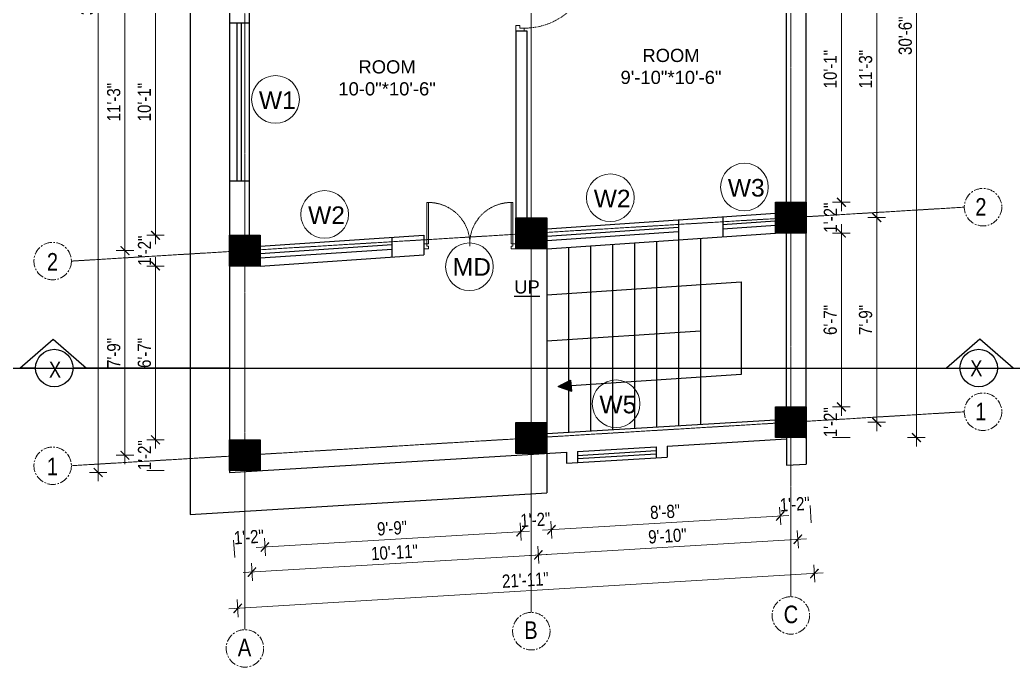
# Model space of a CAD drawing. Header units: inches. Extents: x -10117506 to -5032697, y -6529230 to -3253155.
# Drawn here: x -5058079.7 to -5057627.4, y -3256134.7 to -3255839.9 of the extents above; entities that cross this region are included whole.
import ezdxf

# ---------------------------------------------------------------- set-up
doc = ezdxf.new("R2010")
doc.units = ezdxf.units.IN
doc.header["$LTSCALE"] = 2
doc.header["$MEASUREMENT"] = 0
doc.header["$PDMODE"] = 34
doc.linetypes.add('CENTER', pattern=[2, 1.25, -0.25, 0.25, -0.25])
doc.linetypes.add('HIDDEN', pattern=[0.375, 0.25, -0.125])
doc.layers.get('0').update_dxf_attribs({"linetype": 'CONTINUOUS'})
doc.layers.get('DEFPOINTS').update_dxf_attribs({"color": 141, "linetype": 'CONTINUOUS'})
doc.layers.add('A-Hatch', color=7, linetype='CONTINUOUS')
for name, color, linetype, lineweight in [('Annotate-Lite.w', 177, 'CONTINUOUS', 9), ('Annotations-Bold.w', 177, 'CONTINUOUS', 13), ('DIM 1-100', 4, 'CONTINUOUS', 13), ('Door-Window.w', 4, 'CONTINUOUS', 15), ('TEXT', 181, 'CONTINUOUS', 25)]:
    doc.layers.add(name, color=color, linetype=linetype, lineweight=lineweight)
doc.styles.add('ARAIL', font='ARIALN.TTF')
doc.styles.add('arial.', font='arial.ttf')
doc.styles.add('gaurav', font='arial.ttf')
doc.styles.get("Standard").update_dxf_attribs({"font": 'ARIALN.TTF'})
doc.dimstyles.new('1 by 96', dxfattribs={"dimtxt": 6, "dimasz": 4, "dimexe": 4, "dimexo": 4, "dimgap": 2, "dimtad": 1, "dimdec": 0, "dimzin": 0, "dimdsep": 46, "dimlunit": 4, "dimtxsty": 'Standard', "dimblk": 'ARCHTICK', "dimcen": 0, "dimdle": 4, "dimadec": 0, "dimazin": 0, "dimtfac": 1, "dimtdec": 0, "dimtix": 1, "dimtofl": 0, "dimtmove": 1, "dimatfit": 3, "dimldrblk": 'ARCHTICK', "dimfxl": 4, "dimfxlon": 1, "dimtolj": 1, "dimtzin": 0, "dimlwd": -1, "dimlwe": -1, "dimarcsym": 0})

# ---------------------------------------------------------------- blocks, each defined once
blk = doc.blocks.new('FDFDRE')
at = {"ltscale": 3}
for p, q in [((165701.11, -58637.82), (165701.1, -58641.5)), ((165704.78, -58637.83), (165701.11, -58637.82)), ((165704.78, -58639.66), (165703.55, -58639.66)), ((165703.55, -58639.66), (165703.55, -58641.5)), ((165704.78, -58639.66), (165704.78, -58637.83)), ((165766.98, -58637.83), (165770.65, -58637.82)), ((165766.98, -58639.66), (165766.98, -58637.83)), ((165766.98, -58639.66), (165768.2, -58639.66)), ((165768.2, -58639.66), (165768.2, -58641.5)), ((165770.65, -58637.82), (165770.65, -58641.5)), ((165701.1, -58641.5), (165703.55, -58641.5)), ((165703.55, -58641.5), (165703.53, -58672.63)), ((165703.55, -58641.5), (165704.78, -58641.5)), ((165704.78, -58641.5), (165704.76, -58672.65)), ((165766.98, -58641.5), (165767, -58672.65)), ((165768.2, -58641.5), (165766.98, -58641.5)), ((165770.65, -58641.5), (165768.2, -58641.5)), ((165768.2, -58641.5), (165768.22, -58672.63)), ((165703.53, -58672.63), (165704.76, -58672.65)), ((165768.22, -58672.63), (165767, -58672.65))]:
    blk.add_line(p, q, dxfattribs=at)
at = {"layer": 'Door-Window.w', "color": 9, "linetype": 'HIDDEN', "lineweight": 18}
for centre, start, end in [((165704.78, -58641.5), 269.96183, 3.38353), ((165766.98, -58641.5), 176.61647, 270.03817)]:
    blk.add_arc(centre, 31.16, start, end, dxfattribs=at)
blk = doc.blocks.new('3-0')
at = {"ltscale": 3}
for p, q in [((11063.05, 10097.68), (11065.97, 10099.9)), ((11063.05, 10097.68), (11064.53, 10095.73)), ((11065.25, 10097.81), (11066.71, 10098.92)), ((11065.99, 10096.84), (11065.25, 10097.81)), ((11065.97, 10099.9), (11066.71, 10098.92)), ((11065.99, 10096.84), (11064.53, 10095.73)), ((11085.5, 10074.13), (11110.32, 10092.96)), ((11111.05, 10091.97), (11110.32, 10092.96)), ((11086.24, 10073.15), (11111.05, 10091.97)), ((11084.04, 10073.02), (11082.57, 10071.91)), ((11082.57, 10071.91), (11084.79, 10068.98)), ((11084.04, 10073.02), (11084.78, 10072.04)), ((11084.78, 10072.04), (11086.24, 10073.15)), ((11084.79, 10068.98), (11087.72, 10071.2)), ((11086.24, 10073.15), (11085.5, 10074.13)), ((11087.72, 10071.2), (11086.24, 10073.15))]:
    blk.add_line(p, q, dxfattribs=at)
at = {"layer": 'Door-Window.w', "color": 9, "linetype": 'HIDDEN', "lineweight": 18}
blk.add_arc((11085.5, 10074.13), 31.16, 37.1906, 127.1465, dxfattribs=at)
blk = doc.blocks.new('_ArchTick')
at = {"color": 0, "linetype": 'ByBlock', "const_width": 0.15}
blk.add_lwpolyline([(-0.5, -0.5), (0.5, 0.5)], dxfattribs=at)
blk = doc.blocks.new('*D2079')
at = {"layer": 'DEFPOINTS', "color": 0, "ltscale": 0.5, "transparency": 16777216}
for p in [(-5057984.18, -3255816.74), (-5058017.88, -3255937.99), (-5057984.18, -3255937.99)]:
    blk.add_point(p, dxfattribs=at)
at = {"layer": 'DIM 1-100', "color": 0, "ltscale": 0.5, "transparency": 16777216}
for p, q in [((-5058017.88, -3255812.74), (-5058017.88, -3255941.99)), ((-5058013.88, -3255816.74), (-5058021.88, -3255816.74)), ((-5058013.88, -3255937.99), (-5058021.88, -3255937.99))]:
    blk.add_line(p, q, dxfattribs=at)
at = {"layer": 'DIM 1-100', "color": 0, "ltscale": 0.5, "transparency": 16777216, "xscale": 4, "yscale": 4, "zscale": 4}
for p, rotation in [((-5058017.88, -3255816.74), 90), ((-5058017.88, -3255937.99), 270)]:
    blk.add_blockref('_ArchTick', p, dxfattribs=dict(at, rotation=rotation))
at = {"layer": 'DIM 1-100', "color": 0, "ltscale": 0.5, "transparency": 16777216, "insert": (-5058022.95, -3255877.37), "char_height": 6, "attachment_point": 5, "rotation": 90}
blk.add_mtext('\\A1;10\'-1"', dxfattribs=at)
blk = doc.blocks.new('*D2080')
at = {"layer": 'DEFPOINTS', "color": 0, "ltscale": 0.5, "transparency": 16777216}
for p in [(-5057984.18, -3255937.99), (-5058017.88, -3255951.99), (-5057984.18, -3255951.99)]:
    blk.add_point(p, dxfattribs=at)
at = {"layer": 'DIM 1-100', "color": 0, "ltscale": 0.5, "transparency": 16777216}
for p, q in [((-5058013.88, -3255937.99), (-5058021.88, -3255937.99)), ((-5058013.88, -3255951.99), (-5058021.88, -3255951.99))]:
    blk.add_line(p, q, dxfattribs=at)
at = {"layer": 'DIM 1-100', "color": 0, "ltscale": 0.5, "transparency": 16777216, "insert": (-5058022.89, -3255944.99), "char_height": 6, "attachment_point": 5, "rotation": 90}
blk.add_mtext('\\A1;1\'-2"', dxfattribs=at)
blk = doc.blocks.new('*D2081')
at = {"layer": 'DEFPOINTS', "color": 0, "ltscale": 0.5, "transparency": 16777216}
for p in [(-5057984.18, -3255951.99), (-5058017.88, -3256031.16), (-5057984.18, -3256031.16)]:
    blk.add_point(p, dxfattribs=at)
at = {"layer": 'DIM 1-100', "color": 0, "ltscale": 0.5, "transparency": 16777216}
for p, q in [((-5058013.88, -3255951.99), (-5058021.88, -3255951.99)), ((-5058017.88, -3255947.99), (-5058017.88, -3256035.16)), ((-5058013.88, -3256031.16), (-5058021.88, -3256031.16))]:
    blk.add_line(p, q, dxfattribs=at)
at = {"layer": 'DIM 1-100', "color": 0, "ltscale": 0.5, "transparency": 16777216, "xscale": 4, "yscale": 4, "zscale": 4}
for p, rotation in [((-5058017.88, -3255951.99), 90), ((-5058017.88, -3256031.16), 270)]:
    blk.add_blockref('_ArchTick', p, dxfattribs=dict(at, rotation=rotation))
at = {"layer": 'DIM 1-100', "color": 0, "ltscale": 0.5, "transparency": 16777216, "insert": (-5058022.95, -3255991.57), "char_height": 6, "attachment_point": 5, "rotation": 90}
blk.add_mtext('\\A1;6\'-7"', dxfattribs=at)
blk = doc.blocks.new('*D2082')
at = {"layer": 'DEFPOINTS', "color": 0, "ltscale": 0.5, "transparency": 16777216}
for p in [(-5057984.18, -3256031.16), (-5058017.88, -3256045.16), (-5057984.18, -3256045.16)]:
    blk.add_point(p, dxfattribs=at)
at = {"layer": 'DIM 1-100', "color": 0, "ltscale": 0.5, "transparency": 16777216}
for p, q in [((-5058013.88, -3256031.16), (-5058021.88, -3256031.16)), ((-5058013.88, -3256045.16), (-5058021.88, -3256045.16))]:
    blk.add_line(p, q, dxfattribs=at)
at = {"layer": 'DIM 1-100', "color": 0, "ltscale": 0.5, "transparency": 16777216, "insert": (-5058022.89, -3256038.16), "char_height": 6, "attachment_point": 5, "rotation": 90}
blk.add_mtext('\\A1;1\'-2"', dxfattribs=at)
blk = doc.blocks.new('*D2083')
at = {"layer": 'DEFPOINTS', "color": 0, "ltscale": 0.5, "transparency": 16777216}
for p in [(-5058031.81, -3255944.99), (-5057977.18, -3255944.99), (-5057977.18, -3256038.16)]:
    blk.add_point(p, dxfattribs=at)
at = {"layer": 'DIM 1-100', "color": 0, "ltscale": 0.5, "transparency": 16777216}
for p, q in [((-5058031.81, -3256042.16), (-5058031.81, -3255940.99)), ((-5058027.81, -3255944.99), (-5058035.81, -3255944.99)), ((-5058027.81, -3256038.16), (-5058035.81, -3256038.16))]:
    blk.add_line(p, q, dxfattribs=at)
at = {"layer": 'DIM 1-100', "color": 0, "ltscale": 0.5, "transparency": 16777216, "xscale": 4, "yscale": 4, "zscale": 4}
for p, rotation in [((-5058031.81, -3255944.99), 90), ((-5058031.81, -3256038.16), 270)]:
    blk.add_blockref('_ArchTick', p, dxfattribs=dict(at, rotation=rotation))
at = {"layer": 'DIM 1-100', "color": 0, "ltscale": 0.5, "transparency": 16777216, "insert": (-5058036.88, -3255991.57), "char_height": 6, "attachment_point": 5, "rotation": 90}
blk.add_mtext('\\A1;7\'-9"', dxfattribs=at)
blk = doc.blocks.new('*D2084')
at = {"layer": 'DEFPOINTS', "color": 0, "ltscale": 0.5, "transparency": 16777216}
for p in [(-5058031.81, -3255809.74), (-5057977.18, -3255809.74), (-5057977.18, -3255944.99)]:
    blk.add_point(p, dxfattribs=at)
at = {"layer": 'DIM 1-100', "color": 0, "ltscale": 0.5, "transparency": 16777216}
for p, q in [((-5058031.81, -3255948.99), (-5058031.81, -3255805.74)), ((-5058027.81, -3255809.74), (-5058035.81, -3255809.74)), ((-5058027.81, -3255944.99), (-5058035.81, -3255944.99))]:
    blk.add_line(p, q, dxfattribs=at)
at = {"layer": 'DIM 1-100', "color": 0, "ltscale": 0.5, "transparency": 16777216, "xscale": 4, "yscale": 4, "zscale": 4}
for p, rotation in [((-5058031.81, -3255809.74), 90), ((-5058031.81, -3255944.99), 270)]:
    blk.add_blockref('_ArchTick', p, dxfattribs=dict(at, rotation=rotation))
at = {"layer": 'DIM 1-100', "color": 0, "ltscale": 0.5, "transparency": 16777216, "insert": (-5058036.88, -3255877.37), "char_height": 6, "attachment_point": 5, "rotation": 90}
blk.add_mtext('\\A1;11\'-3"', dxfattribs=at)
blk = doc.blocks.new('*D2086')
at = {"layer": 'DEFPOINTS', "color": 0, "ltscale": 0.5, "transparency": 16777216}
for p in [(-5057984.18, -3255611.95), (-5058044.02, -3256046), (-5057984.18, -3256046)]:
    blk.add_point(p, dxfattribs=at)
at = {"layer": 'DIM 1-100', "color": 0, "ltscale": 0.5, "transparency": 16777216}
for p, q in [((-5058044.02, -3255607.95), (-5058044.02, -3256050)), ((-5058040.02, -3255611.95), (-5058048.02, -3255611.95)), ((-5058040.02, -3256046), (-5058048.02, -3256046))]:
    blk.add_line(p, q, dxfattribs=at)
at = {"layer": 'DIM 1-100', "color": 0, "ltscale": 0.5, "transparency": 16777216, "xscale": 4, "yscale": 4, "zscale": 4}
for p, rotation in [((-5058044.02, -3255611.95), 90), ((-5058044.02, -3256046), 270)]:
    blk.add_blockref('_ArchTick', p, dxfattribs=dict(at, rotation=rotation))
at = {"layer": 'DIM 1-100', "color": 0, "ltscale": 0.5, "transparency": 16777216, "insert": (-5058049.09, -3255828.98), "char_height": 6, "attachment_point": 5, "rotation": 90}
blk.add_mtext('\\A1;36\'-2"', dxfattribs=at)
blk = doc.blocks.new('*D2087')
at = {"layer": 'DEFPOINTS', "color": 0, "ltscale": 0.5, "transparency": 16777216}
for p in [(-5057984.18, -3256046), (-5057970.18, -3256045.16), (-5057968.08, -3256079.96)]:
    blk.add_point(p, dxfattribs=at)
at = {"layer": 'DIM 1-100', "color": 0, "ltscale": 0.5, "transparency": 16777216}
for p, q in [((-5057982.32, -3256076.81), (-5057981.84, -3256084.79)), ((-5057968.32, -3256075.96), (-5057967.84, -3256083.95))]:
    blk.add_line(p, q, dxfattribs=at)
at = {"layer": 'DIM 1-100', "color": 0, "ltscale": 0.5, "transparency": 16777216, "insert": (-5057975.38, -3256075.37), "char_height": 6, "attachment_point": 5, "rotation": 3.4431}
blk.add_mtext('\\A1;1\'-2"', dxfattribs=at)
blk = doc.blocks.new('*D2088')
at = {"layer": 'DEFPOINTS', "color": 0, "ltscale": 0.5, "transparency": 16777216}
for p in [(-5057853.75, -3256037.31), (-5057970.18, -3256045.16), (-5057851.61, -3256072.95)]:
    blk.add_point(p, dxfattribs=at)
at = {"layer": 'DIM 1-100', "color": 0, "ltscale": 0.5, "transparency": 16777216}
for p, q in [((-5057851.85, -3256068.95), (-5057851.37, -3256076.94)), ((-5057972.08, -3256080.2), (-5057847.62, -3256072.71)), ((-5057968.32, -3256075.96), (-5057967.84, -3256083.95))]:
    blk.add_line(p, q, dxfattribs=at)
at = {"layer": 'DIM 1-100', "color": 0, "ltscale": 0.5, "transparency": 16777216, "xscale": 4, "yscale": 4, "zscale": 4}
for p, rotation in [((-5057851.61, -3256072.95), 3.443148901699536), ((-5057968.08, -3256079.96), 183.4431489016995)]:
    blk.add_blockref('_ArchTick', p, dxfattribs=dict(at, rotation=rotation))
at = {"layer": 'DIM 1-100', "color": 0, "ltscale": 0.5, "transparency": 16777216, "insert": (-5057910.15, -3256071.4), "char_height": 6, "attachment_point": 5, "rotation": 3.4431}
blk.add_mtext('\\A1;9\'-9"', dxfattribs=at)
blk = doc.blocks.new('*D2089')
at = {"layer": 'DEFPOINTS', "color": 0, "ltscale": 0.5, "transparency": 16777216}
for p in [(-5057853.75, -3256037.31), (-5057839.7, -3256037.31), (-5057837.6, -3256072.1)]:
    blk.add_point(p, dxfattribs=at)
at = {"layer": 'DIM 1-100', "color": 0, "ltscale": 0.5, "transparency": 16777216}
for p, q in [((-5057851.85, -3256068.95), (-5057851.37, -3256076.94)), ((-5057837.84, -3256068.11), (-5057837.36, -3256076.1))]:
    blk.add_line(p, q, dxfattribs=at)
at = {"layer": 'DIM 1-100', "color": 0, "ltscale": 0.5, "transparency": 16777216, "insert": (-5057844.91, -3256067.52), "char_height": 6, "attachment_point": 5, "rotation": 3.4431}
blk.add_mtext('\\A1;1\'-2"', dxfattribs=at)
blk = doc.blocks.new('*D2090')
at = {"layer": 'DEFPOINTS', "color": 0, "ltscale": 0.5, "transparency": 16777216}
for p in [(-5057735.59, -3256030.14), (-5057839.7, -3256037.31), (-5057733.44, -3256065.84)]:
    blk.add_point(p, dxfattribs=at)
at = {"layer": 'DIM 1-100', "color": 0, "ltscale": 0.5, "transparency": 16777216}
for p, q in [((-5057733.68, -3256061.85), (-5057733.2, -3256069.83)), ((-5057841.6, -3256072.35), (-5057729.45, -3256065.6)), ((-5057837.84, -3256068.11), (-5057837.36, -3256076.1))]:
    blk.add_line(p, q, dxfattribs=at)
at = {"layer": 'DIM 1-100', "color": 0, "ltscale": 0.5, "transparency": 16777216, "xscale": 4, "yscale": 4, "zscale": 4}
for p, rotation in [((-5057733.44, -3256065.84), 3.443148901699536), ((-5057837.6, -3256072.1), 183.4431489016995)]:
    blk.add_blockref('_ArchTick', p, dxfattribs=dict(at, rotation=rotation))
at = {"layer": 'DIM 1-100', "color": 0, "ltscale": 0.5, "transparency": 16777216, "insert": (-5057785.83, -3256063.92), "char_height": 6, "attachment_point": 5, "rotation": 3.4431}
blk.add_mtext('\\A1;8\'-8"', dxfattribs=at)
blk = doc.blocks.new('*D2091')
at = {"layer": 'DEFPOINTS', "color": 0, "ltscale": 0.5, "transparency": 16777216}
for p in [(-5057735.59, -3256030.14), (-5057721.59, -3256030.14), (-5057719.49, -3256065)]:
    blk.add_point(p, dxfattribs=at)
at = {"layer": 'DIM 1-100', "color": 0, "ltscale": 0.5, "transparency": 16777216}
for p, q in [((-5057733.68, -3256061.85), (-5057733.2, -3256069.83)), ((-5057719.73, -3256061.01), (-5057719.25, -3256068.99))]:
    blk.add_line(p, q, dxfattribs=at)
at = {"layer": 'DIM 1-100', "color": 0, "ltscale": 0.5, "transparency": 16777216, "insert": (-5057726.77, -3256060.42), "char_height": 6, "attachment_point": 5, "rotation": 3.4431}
blk.add_mtext('\\A1;1\'-2"', dxfattribs=at)
blk = doc.blocks.new('*D2092')
at = {"layer": 'DEFPOINTS', "color": 0, "ltscale": 0.5, "transparency": 16777216}
for p in [(-5057846.75, -3256030.31), (-5057977.18, -3256038.16), (-5057843.55, -3256083.53)]:
    blk.add_point(p, dxfattribs=at)
at = {"layer": 'DIM 1-100', "color": 0, "ltscale": 0.5, "transparency": 16777216}
for p, q in [((-5057843.79, -3256079.54), (-5057843.31, -3256087.52)), ((-5057977.97, -3256091.62), (-5057839.56, -3256083.29)), ((-5057974.22, -3256087.38), (-5057973.74, -3256095.37))]:
    blk.add_line(p, q, dxfattribs=at)
at = {"layer": 'DIM 1-100', "color": 0, "ltscale": 0.5, "transparency": 16777216, "xscale": 4, "yscale": 4, "zscale": 4}
for p, rotation in [((-5057843.55, -3256083.53), 3.443148900418714), ((-5057973.98, -3256091.38), 183.4431489004187)]:
    blk.add_blockref('_ArchTick', p, dxfattribs=dict(at, rotation=rotation))
at = {"layer": 'DIM 1-100', "color": 0, "ltscale": 0.5, "transparency": 16777216, "insert": (-5057909.07, -3256082.4), "char_height": 6, "attachment_point": 5, "rotation": 3.4431}
blk.add_mtext('\\A1;10\'-11"', dxfattribs=at)
blk = doc.blocks.new('*D2093')
at = {"layer": 'DEFPOINTS', "color": 0, "ltscale": 0.5, "transparency": 16777216}
for p in [(-5057728.59, -3256023.14), (-5057846.75, -3256030.31), (-5057725.39, -3256076.42)]:
    blk.add_point(p, dxfattribs=at)
at = {"layer": 'DIM 1-100', "color": 0, "ltscale": 0.5, "transparency": 16777216}
for p, q in [((-5057725.63, -3256072.43), (-5057725.15, -3256080.41)), ((-5057847.54, -3256083.77), (-5057721.39, -3256076.18)), ((-5057843.79, -3256079.54), (-5057843.31, -3256087.52))]:
    blk.add_line(p, q, dxfattribs=at)
at = {"layer": 'DIM 1-100', "color": 0, "ltscale": 0.5, "transparency": 16777216, "xscale": 4, "yscale": 4, "zscale": 4}
for p, rotation in [((-5057725.39, -3256076.42), 3.443148900420444), ((-5057843.55, -3256083.53), 183.4431489004205)]:
    blk.add_blockref('_ArchTick', p, dxfattribs=dict(at, rotation=rotation))
at = {"layer": 'DIM 1-100', "color": 0, "ltscale": 0.5, "transparency": 16777216, "insert": (-5057784.77, -3256074.92), "char_height": 6, "attachment_point": 5, "rotation": 3.4431}
blk.add_mtext('\\A1;9\'-10"', dxfattribs=at)
blk = doc.blocks.new('*D2094')
at = {"layer": 'DEFPOINTS', "color": 0, "ltscale": 0.5, "transparency": 16777216}
for p in [(-5057721.59, -3256030.14), (-5057984.18, -3256046), (-5057717.85, -3256092.02)]:
    blk.add_point(p, dxfattribs=at)
at = {"layer": 'DIM 1-100', "color": 0, "ltscale": 0.5, "transparency": 16777216}
for p, q in [((-5057984.43, -3256108.13), (-5057713.86, -3256091.78)), ((-5057718.09, -3256088.03), (-5057717.61, -3256096.01)), ((-5057980.68, -3256103.89), (-5057980.2, -3256111.88))]:
    blk.add_line(p, q, dxfattribs=at)
at = {"layer": 'DIM 1-100', "color": 0, "ltscale": 0.5, "transparency": 16777216, "xscale": 4, "yscale": 4, "zscale": 4}
for p, rotation in [((-5057717.85, -3256092.02), 3.457134467224378), ((-5057980.44, -3256107.89), 183.4571344672244)]:
    blk.add_blockref('_ArchTick', p, dxfattribs=dict(at, rotation=rotation))
at = {"layer": 'DIM 1-100', "color": 0, "ltscale": 0.5, "transparency": 16777216, "insert": (-5057849.45, -3256094.95), "char_height": 6, "attachment_point": 5, "rotation": 3.4571}
blk.add_mtext('\\A1;21\'-11"', dxfattribs=at)
blk = doc.blocks.new('*D2095')
at = {"layer": 'DEFPOINTS', "color": 0, "ltscale": 0.5, "transparency": 16777216}
for p in [(-5057721.59, -3256016.14), (-5057705.55, -3256016.14), (-5057721.59, -3256030.14)]:
    blk.add_point(p, dxfattribs=at)
at = {"layer": 'DIM 1-100', "color": 0, "ltscale": 0.5, "transparency": 16777216}
for p, q in [((-5057709.55, -3256016.14), (-5057701.55, -3256016.14)), ((-5057709.55, -3256030.14), (-5057701.55, -3256030.14))]:
    blk.add_line(p, q, dxfattribs=at)
at = {"layer": 'DIM 1-100', "color": 0, "ltscale": 0.5, "transparency": 16777216, "insert": (-5057710.56, -3256023.14), "char_height": 6, "attachment_point": 5, "rotation": 90}
blk.add_mtext('\\A1;1\'-2"', dxfattribs=at)
blk = doc.blocks.new('*D2096')
at = {"layer": 'DEFPOINTS', "color": 0, "ltscale": 0.5, "transparency": 16777216}
for p in [(-5057721.59, -3255936.97), (-5057705.55, -3255936.97), (-5057721.59, -3256016.14)]:
    blk.add_point(p, dxfattribs=at)
at = {"layer": 'DIM 1-100', "color": 0, "ltscale": 0.5, "transparency": 16777216}
for p, q in [((-5057705.55, -3256020.14), (-5057705.55, -3255932.97)), ((-5057709.55, -3255936.97), (-5057701.55, -3255936.97)), ((-5057709.55, -3256016.14), (-5057701.55, -3256016.14))]:
    blk.add_line(p, q, dxfattribs=at)
at = {"layer": 'DIM 1-100', "color": 0, "ltscale": 0.5, "transparency": 16777216, "xscale": 4, "yscale": 4, "zscale": 4}
for p, rotation in [((-5057705.55, -3255936.97), 90), ((-5057705.55, -3256016.14), 270)]:
    blk.add_blockref('_ArchTick', p, dxfattribs=dict(at, rotation=rotation))
at = {"layer": 'DIM 1-100', "color": 0, "ltscale": 0.5, "transparency": 16777216, "insert": (-5057710.61, -3255976.56), "char_height": 6, "attachment_point": 5, "rotation": 90}
blk.add_mtext('\\A1;6\'-7"', dxfattribs=at)
blk = doc.blocks.new('*D2097')
at = {"layer": 'DEFPOINTS', "color": 0, "ltscale": 0.5, "transparency": 16777216}
for p in [(-5057721.59, -3255922.97), (-5057705.55, -3255922.97), (-5057721.59, -3255936.97)]:
    blk.add_point(p, dxfattribs=at)
at = {"layer": 'DIM 1-100', "color": 0, "ltscale": 0.5, "transparency": 16777216}
for p, q in [((-5057709.55, -3255922.97), (-5057701.55, -3255922.97)), ((-5057709.55, -3255936.97), (-5057701.55, -3255936.97))]:
    blk.add_line(p, q, dxfattribs=at)
at = {"layer": 'DIM 1-100', "color": 0, "ltscale": 0.5, "transparency": 16777216, "insert": (-5057710.56, -3255929.97), "char_height": 6, "attachment_point": 5, "rotation": 90}
blk.add_mtext('\\A1;1\'-2"', dxfattribs=at)
blk = doc.blocks.new('*D2098')
at = {"layer": 'DEFPOINTS', "color": 0, "ltscale": 0.5, "transparency": 16777216}
for p in [(-5057721.61, -3255801.73), (-5057705.55, -3255801.73), (-5057721.59, -3255922.97)]:
    blk.add_point(p, dxfattribs=at)
at = {"layer": 'DIM 1-100', "color": 0, "ltscale": 0.5, "transparency": 16777216}
for p, q in [((-5057705.55, -3255926.97), (-5057705.55, -3255797.73)), ((-5057709.55, -3255801.73), (-5057701.55, -3255801.73)), ((-5057709.55, -3255922.97), (-5057701.55, -3255922.97))]:
    blk.add_line(p, q, dxfattribs=at)
at = {"layer": 'DIM 1-100', "color": 0, "ltscale": 0.5, "transparency": 16777216, "xscale": 4, "yscale": 4, "zscale": 4}
for p, rotation in [((-5057705.55, -3255801.73), 90), ((-5057705.55, -3255922.97), 270)]:
    blk.add_blockref('_ArchTick', p, dxfattribs=dict(at, rotation=rotation))
at = {"layer": 'DIM 1-100', "color": 0, "ltscale": 0.5, "transparency": 16777216, "insert": (-5057710.61, -3255862.35), "char_height": 6, "attachment_point": 5, "rotation": 90}
blk.add_mtext('\\A1;10\'-1"', dxfattribs=at)
blk = doc.blocks.new('*D2104')
at = {"layer": 'DEFPOINTS', "color": 0, "ltscale": 0.5, "transparency": 16777216}
for p in [(-5057728.59, -3255929.97), (-5057689.47, -3255929.97), (-5057728.59, -3256023.14)]:
    blk.add_point(p, dxfattribs=at)
at = {"layer": 'DIM 1-100', "color": 0, "ltscale": 0.5, "transparency": 16777216}
for p, q in [((-5057689.47, -3256027.14), (-5057689.47, -3255925.97)), ((-5057693.47, -3255929.97), (-5057685.47, -3255929.97)), ((-5057693.47, -3256023.14), (-5057685.47, -3256023.14))]:
    blk.add_line(p, q, dxfattribs=at)
at = {"layer": 'DIM 1-100', "color": 0, "ltscale": 0.5, "transparency": 16777216, "xscale": 4, "yscale": 4, "zscale": 4}
for p, rotation in [((-5057689.47, -3255929.97), 90), ((-5057689.47, -3256023.14), 270)]:
    blk.add_blockref('_ArchTick', p, dxfattribs=dict(at, rotation=rotation))
at = {"layer": 'DIM 1-100', "color": 0, "ltscale": 0.5, "transparency": 16777216, "insert": (-5057694.53, -3255976.56), "char_height": 6, "attachment_point": 5, "rotation": 90}
blk.add_mtext('\\A1;7\'-9"', dxfattribs=at)
blk = doc.blocks.new('*D2105')
at = {"layer": 'DEFPOINTS', "color": 0, "ltscale": 0.5, "transparency": 16777216}
for p in [(-5057728.61, -3255794.73), (-5057689.47, -3255794.73), (-5057728.59, -3255929.97)]:
    blk.add_point(p, dxfattribs=at)
at = {"layer": 'DIM 1-100', "color": 0, "ltscale": 0.5, "transparency": 16777216}
for p, q in [((-5057689.47, -3255933.97), (-5057689.47, -3255790.73)), ((-5057693.47, -3255794.73), (-5057685.47, -3255794.73)), ((-5057693.47, -3255929.97), (-5057685.47, -3255929.97))]:
    blk.add_line(p, q, dxfattribs=at)
at = {"layer": 'DIM 1-100', "color": 0, "ltscale": 0.5, "transparency": 16777216, "xscale": 4, "yscale": 4, "zscale": 4}
for p, rotation in [((-5057689.47, -3255794.73), 90), ((-5057689.47, -3255929.97), 270)]:
    blk.add_blockref('_ArchTick', p, dxfattribs=dict(at, rotation=rotation))
at = {"layer": 'DIM 1-100', "color": 0, "ltscale": 0.5, "transparency": 16777216, "insert": (-5057694.53, -3255862.35), "char_height": 6, "attachment_point": 5, "rotation": 90}
blk.add_mtext('\\A1;11\'-3"', dxfattribs=at)
blk = doc.blocks.new('*D2108')
at = {"layer": 'DEFPOINTS', "color": 0, "ltscale": 0.5, "transparency": 16777216}
for p in [(-5057721.59, -3255664.14), (-5057671.39, -3255664.14), (-5057721.59, -3256030.14)]:
    blk.add_point(p, dxfattribs=at)
at = {"layer": 'DIM 1-100', "color": 0, "ltscale": 0.5, "transparency": 16777216}
for p, q in [((-5057671.39, -3256034.14), (-5057671.39, -3255660.14)), ((-5057675.39, -3255664.14), (-5057667.39, -3255664.14)), ((-5057675.39, -3256030.14), (-5057667.39, -3256030.14))]:
    blk.add_line(p, q, dxfattribs=at)
at = {"layer": 'DIM 1-100', "color": 0, "ltscale": 0.5, "transparency": 16777216, "xscale": 4, "yscale": 4, "zscale": 4}
for p, rotation in [((-5057671.39, -3255664.14), 90), ((-5057671.39, -3256030.14), 270)]:
    blk.add_blockref('_ArchTick', p, dxfattribs=dict(at, rotation=rotation))
at = {"layer": 'DIM 1-100', "color": 0, "ltscale": 0.5, "transparency": 16777216, "insert": (-5057676.46, -3255847.14), "char_height": 6, "attachment_point": 5, "rotation": 90}
blk.add_mtext('\\A1;30\'-6"', dxfattribs=at)

msp = doc.modelspace()

# ---------------------------------------------------------------- hatches: boundary and pattern name
at = {"layer": 'A-Hatch', "ltscale": 0.5}
h = msp.add_hatch(dxfattribs=at)
h.set_pattern_fill('ANSI31', color=256)
h.set_pattern_definition([(45, (33568.12134, 2462.72562), (-0.0883883476483, 0.0883883476483), [])])
h.paths.add_polyline_path([(-5057721.59, -3255922.97), (-5057735.59, -3255922.97), (-5057735.59, -3255936.97), (-5057721.59, -3255936.97)])
h = msp.add_hatch(dxfattribs=at)
h.set_pattern_fill('ANSI31', color=256)
h.set_pattern_definition([(45, (33449.96, 2455.6011), (-0.0883883476483, 0.0883883476483), [])])
h.paths.add_polyline_path([(-5057839.75, -3255930.1), (-5057853.75, -3255930.1), (-5057853.75, -3255944.1), (-5057839.75, -3255944.1)])
h = msp.add_hatch(dxfattribs=at)
h.set_pattern_fill('ANSI31', color=256)
h.set_pattern_definition([(45, (33319.53587, 2447.70815), (-0.0883883476483, 0.0883883476483), [])])
h.paths.add_polyline_path([(-5057970.18, -3255937.99), (-5057984.18, -3255937.99), (-5057984.18, -3255951.99), (-5057970.18, -3255951.99)])
h = msp.add_hatch(dxfattribs=at)
h.set_pattern_fill('ANSI31', color=256, angle=3.8047)
h.set_pattern_definition([(48.8046545382, (-194025.03222, 333420.0196), (-0.0940585520474, 0.0823285417504), [])])
h.paths.add_polyline_path([(-5057834.58, -3256006.9), (-5057828.5, -3256009.01), (-5057828.84, -3256004)])
h = msp.add_hatch(dxfattribs=at)
h.set_pattern_fill('ANSI31', color=256)
h.set_pattern_definition([(45, (33568.12134, 2369.55607), (-0.0883883476483, 0.0883883476483), [])])
h.paths.add_polyline_path([(-5057721.59, -3256016.14), (-5057735.59, -3256016.14), (-5057735.59, -3256030.14), (-5057721.59, -3256030.14)])
h = msp.add_hatch(dxfattribs=at)
h.set_pattern_fill('ANSI31', color=256)
h.set_pattern_definition([(45, (33449.96, 2362.38579), (-0.0883883476483, 0.0883883476483), [])])
h.paths.add_polyline_path([(-5057839.75, -3256023.31), (-5057853.75, -3256023.31), (-5057853.75, -3256037.31), (-5057839.75, -3256037.31)])
h = msp.add_hatch(dxfattribs=at)
h.set_pattern_fill('ANSI31', color=256)
h.set_pattern_definition([(45, (33319.53587, 2354.5386), (-0.0883883476483, 0.0883883476483), [])])
h.paths.add_polyline_path([(-5057970.18, -3256031.16), (-5057984.18, -3256031.16), (-5057984.18, -3256045.16), (-5057970.18, -3256045.16)])

# ---------------------------------------------------------------- linework, layer by layer
at = {"ltscale": 0.5}
for p, q in [((-5057984.18, -3255611.95), (-5057984.18, -3256046)), ((-5058002.18, -3255613.45), (-5058002.18, -3256065.12)), ((-5057721.59, -3256030.14), (-5057721.59, -3255664.14)), ((-5057730.59, -3255922.97), (-5057730.59, -3255801.73)), ((-5057975.18, -3255816.74), (-5057975.18, -3255937.99)), ((-5057975.18, -3255841.37), (-5057984.18, -3255841.37)), ((-5057980.68, -3255913.37), (-5057980.68, -3255841.37)), ((-5057978.68, -3255913.37), (-5057978.68, -3255841.37)), ((-5057853.75, -3255844.86), (-5057853.75, -3255930.11)), ((-5057853.75, -3255844.86), (-5057848.75, -3255844.86)), ((-5057848.75, -3255844.86), (-5057848.75, -3255930.11)), ((-5057975.18, -3255913.37), (-5057984.18, -3255913.37)), ((-5057839.75, -3255935.09), (-5057735.59, -3255927.95)), ((-5057735.59, -3255927.95), (-5057735.59, -3255936.97)), ((-5057779.75, -3255930.98), (-5057779.75, -3255940)), ((-5057759.66, -3255933.11), (-5057735.66, -3255931.46)), ((-5057759.59, -3255929.6), (-5057759.59, -3255938.62)), ((-5057759.52, -3255935.1), (-5057735.52, -3255933.46)), ((-5057970.18, -3255942.97), (-5057895.75, -3255937.93)), ((-5057895.75, -3255937.93), (-5057895.75, -3255946.95)), ((-5057779.75, -3255934.48), (-5057839.75, -3255938.6)), ((-5057839.75, -3255935.09), (-5057839.75, -3255944.11)), ((-5057779.75, -3255936.49), (-5057839.75, -3255940.6)), ((-5057839.75, -3255944.11), (-5057735.59, -3255936.97)), ((-5057730.59, -3256016.14), (-5057730.59, -3255936.97)), ((-5057910.18, -3255942.42), (-5057970.18, -3255946.48)), ((-5057970.18, -3255951.99), (-5057970.18, -3255942.97)), ((-5057910.18, -3255947.93), (-5057910.18, -3255938.91)), ((-5057819.75, -3255942.74), (-5057819.75, -3255984.9)), ((-5057809.75, -3255942.05), (-5057809.75, -3255984.25)), ((-5057799.75, -3255941.37), (-5057799.75, -3255983.61)), ((-5057789.75, -3255940.68), (-5057789.75, -3255982.96)), ((-5057779.75, -3255940), (-5057779.75, -3255982.32)), ((-5057769.75, -3255939.31), (-5057769.75, -3255981.67)), ((-5057910.18, -3255944.42), (-5057970.18, -3255948.48)), ((-5057970.18, -3255951.99), (-5057895.75, -3255946.95)), ((-5057839.75, -3255944.11), (-5057839.75, -3256028.26)), ((-5057829.75, -3255943.42), (-5057829.75, -3255985.54)), ((-5057839.73, -3255965.15), (-5057751.17, -3255959.26)), ((-5057751.17, -3255959.26), (-5057751.17, -3256001.35)), ((-5057769.75, -3255981.67), (-5057839.75, -3255986.19)), ((-5057799.75, -3255983.61), (-5057799.75, -3256025.85)), ((-5057789.75, -3255982.96), (-5057789.75, -3256025.24)), ((-5057779.75, -3255982.32), (-5057779.75, -3256024.64)), ((-5057769.75, -3255981.67), (-5057769.75, -3256024.03)), ((-5057829.75, -3255985.54), (-5057829.75, -3256027.66)), ((-5057819.75, -3255984.9), (-5057819.75, -3256027.05)), ((-5057809.75, -3255984.25), (-5057809.75, -3256026.45)), ((-5057751.17, -3256001.35), (-5057828.67, -3256006.5)), ((-5057834.58, -3256006.9), (-5057828.84, -3256004)), ((-5057828.84, -3256004), (-5057828.5, -3256009.01)), ((-5057834.58, -3256006.9), (-5057828.5, -3256009.01)), ((-5057839.75, -3256028.26), (-5057735.59, -3256021.97)), ((-5057784.85, -3256034), (-5057730.59, -3256030.69)), ((-5057730.59, -3256030.14), (-5057730.59, -3256042.71)), ((-5057721.59, -3256030.14), (-5057721.59, -3256042.16)), ((-5057984.18, -3256046), (-5057830.77, -3256036.77)), ((-5057839.7, -3256037.31), (-5057839.7, -3256055.34)), ((-5057830.77, -3256036.77), (-5057830.77, -3256041.77)), ((-5057825.77, -3256036.47), (-5057789.85, -3256034.3)), ((-5057825.77, -3256038.22), (-5057789.85, -3256036.05)), ((-5057825.77, -3256036.47), (-5057825.77, -3256041.47)), ((-5057825.77, -3256039.72), (-5057789.85, -3256037.55)), ((-5057789.85, -3256034.3), (-5057789.85, -3256039.3)), ((-5057784.85, -3256034), (-5057784.85, -3256039)), ((-5057830.77, -3256041.77), (-5057784.85, -3256039)), ((-5057730.59, -3256042.71), (-5057721.59, -3256042.16)), ((-5058002.18, -3256065.12), (-5057839.7, -3256055.34))]:
    msp.add_line(p, q, dxfattribs=at)
msp.add_xline((-5057984.18, -3255998.46), (1, 0), dxfattribs=at)
for points in [[(-5057735.59, -3255922.97), (-5057721.59, -3255922.97), (-5057721.59, -3255936.97), (-5057735.59, -3255936.97)], [(-5057853.75, -3255930.11), (-5057839.75, -3255930.11), (-5057839.75, -3255944.11), (-5057853.75, -3255944.11)], [(-5057984.18, -3255937.99), (-5057970.18, -3255937.99), (-5057970.18, -3255951.99), (-5057984.18, -3255951.99)], [(-5057735.59, -3256016.14), (-5057721.59, -3256016.14), (-5057721.59, -3256030.14), (-5057735.59, -3256030.14)], [(-5057853.75, -3256023.31), (-5057839.75, -3256023.31), (-5057839.75, -3256037.31), (-5057853.75, -3256037.31)], [(-5057984.18, -3256031.16), (-5057970.18, -3256031.16), (-5057970.18, -3256045.16), (-5057984.18, -3256045.16)]]:
    msp.add_lwpolyline(points, close=True, dxfattribs=at)
at = {"layer": 'Annotate-Lite.w', "ltscale": 0.005}
for centre in [(-5057963.24, -3255876.14), (-5057749.71, -3255916.02), (-5057810.77, -3255920.91), (-5057940.86, -3255928.5), (-5057874.93, -3255952.31), (-5057808.18, -3256014.73)]:
    msp.add_circle(centre, 10.86, dxfattribs=at)
at = {"layer": 'Annotations-Bold.w', "linetype": 'CENTER', "ltscale": 0.3}
for p, q in [((-5057728.59, -3256102.57), (-5057728.59, -3255524.35)), ((-5057846.75, -3256109.74), (-5057846.75, -3255531.52)), ((-5057977.18, -3256117.58), (-5057977.18, -3255539.37)), ((-5058056.18, -3255949.76), (-5057649.59, -3255925.2)), ((-5058056.18, -3256042.93), (-5057649.59, -3256018.37))]:
    msp.add_line(p, q, dxfattribs=at)
at = {"layer": 'Annotations-Bold.w', "linetype": 'CENTER', "ltscale": 1.5}
for centre in [(-5057641.06, -3255925.2), (-5058064.71, -3255949.76), (-5057641.06, -3256018.37), (-5058064.71, -3256042.93), (-5057728.59, -3256111.1), (-5057846.75, -3256118.27), (-5057977.18, -3256126.12)]:
    msp.add_circle(centre, 8.53, dxfattribs=at)
at = {"layer": 'TEXT'}
for points in [[(-5058072.51, -3255998.46), (-5058079.65, -3255998.46), (-5058064.51, -3255985.37), (-5058049.37, -3255998.46)], [(-5057634.5, -3255998.46), (-5057627.35, -3255998.46), (-5057642.5, -3255985.37), (-5057657.64, -3255998.46)], [(-5057984.18, -3255998.46), (-5058055.45, -3255998.46)], [(-5057721.59, -3255998.46), (-5057651.56, -3255998.46)]]:
    msp.add_lwpolyline(points, dxfattribs=at)
for centre in [(-5058063.98, -3255998.46), (-5057643.03, -3255998.46)]:
    msp.add_circle(centre, 8.53, dxfattribs=at)

# ---------------------------------------------------------------- block references
at = {"layer": 'Door-Window.w', "linetype": 'ByBlock', "xscale": -0.9997910043702506, "yscale": 0.9997910037636757, "zscale": 0.9997910039624012, "rotation": 217.190595210246}
msp.add_blockref('3-0', (-5072767.51, -3254488.3), dxfattribs=at)
at = {"layer": 'Door-Window.w', "ltscale": 0.005, "xscale": 0.6039383709430695, "yscale": 0.6039383709430695, "zscale": 0.6039383709985556, "rotation": 180}
msp.add_blockref('FDFDRE', (-4957780.5, -3291357.73), dxfattribs=at)

# ---------------------------------------------------------------- texts
at = {"layer": 'Annotate-Lite.w', "ltscale": 0.005, "char_height": 8, "attachment_point": 1, "style": 'gaurav'}
for s, insert in [('W1', (-5057970.79, -3255872.49)), ('W3', (-5057757.26, -3255912.36)), ('W2', (-5057818.32, -3255917.26)), ('W2', (-5057948.4, -3255924.85)), ('MD', (-5057882.53, -3255948.41)), ('W5', (-5057815.72, -3256011.07))]:
    msp.add_mtext_dynamic_manual_height_columns(s, width=8, gutter_width=100, heights=[0], dxfattribs=dict(at, insert=insert))
at = {"layer": 'Annotations-Bold.w', "linetype": 'CENTER', "ltscale": 1.5, "char_height": 8, "attachment_point": 1, "style": 'ARAIL'}
for s, insert in [('2', (-5057644.59, -3255921.06)), ('2', (-5058067.36, -3255946.09)), ('1', (-5057644.59, -3256014.23)), ('1', (-5058067.36, -3256039.26)), ('C', (-5057731.83, -3256106.64)), ('B', (-5057849.99, -3256113.81)), ('A', (-5057980.41, -3256121.66))]:
    msp.add_mtext_dynamic_manual_height_columns(s, width=6.5393, gutter_width=100, heights=[0], dxfattribs=dict(at, insert=insert))
at = {"layer": 'TEXT', "lineweight": -2, "char_height": 6, "attachment_point": 5, "style": 'arial.'}
for s, insert in [('ROOM\\P9\'-10"*10\'-6"', (-5057783.15, -3255861.14)), ('ROOM\\P10-0"*10\'-6"', (-5057912.44, -3255866.35))]:
    msp.add_mtext_dynamic_manual_height_columns(s, width=45.7314, gutter_width=30, heights=[0], dxfattribs=dict(at, insert=insert))
at = {"layer": 'TEXT', "lineweight": -2, "insert": (-5057848.74, -3255961.56), "char_height": 6, "width": 127.5059, "attachment_point": 5, "style": 'arial.'}
msp.add_mtext('{\\LUP}', dxfattribs=at)
at = {"layer": 'TEXT', "char_height": 7.2, "style": 'ARAIL'}
for insert, attachment_point in [((-5058060.89, -3255995.62), 3), ((-5057646.86, -3255994.96), 1)]:
    msp.add_mtext_dynamic_manual_height_columns('X', width=125.4648, gutter_width=90, heights=[0], dxfattribs=dict(at, insert=insert, attachment_point=attachment_point))

# ---------------------------------------------------------------- dimensions: what is measured, and where the dimension line sits
at = {"layer": 'DIM 1-100', "ltscale": 0.5}
for base, p1, p2, angle, picture, middle in [((-5058044.02, -3256046), (-5057984.18, -3255611.95), (-5057984.18, -3256046), 90, '*D2086', (-5058049.09, -3255828.98)), ((-5057671.39, -3255664.14), (-5057721.59, -3256030.14), (-5057721.59, -3255664.14), 90, '*D2108', (-5057676.46, -3255847.14)), ((-5057689.47, -3255794.73), (-5057728.59, -3255929.97), (-5057728.61, -3255794.73), 90, '*D2105', (-5057694.53, -3255862.35)), ((-5057705.55, -3255801.73), (-5057721.59, -3255922.97), (-5057721.61, -3255801.73), 90, '*D2098', (-5057710.61, -3255862.35)), ((-5058031.81, -3255809.74), (-5057977.18, -3255944.99), (-5057977.18, -3255809.74), 90, '*D2084', (-5058036.88, -3255877.37)), ((-5058017.88, -3255937.99), (-5057984.18, -3255816.74), (-5057984.18, -3255937.99), 90, '*D2079', (-5058022.95, -3255877.37)), ((-5057705.55, -3255922.97), (-5057721.59, -3255936.97), (-5057721.59, -3255922.97), 90, '*D2097', (-5057710.56, -3255929.97)), ((-5057689.47, -3255929.97), (-5057728.59, -3256023.14), (-5057728.59, -3255929.97), 90, '*D2104', (-5057694.53, -3255976.56)), ((-5057705.55, -3255936.97), (-5057721.59, -3256016.14), (-5057721.59, -3255936.97), 90, '*D2096', (-5057710.61, -3255976.56)), ((-5058017.88, -3255951.99), (-5057984.18, -3255937.99), (-5057984.18, -3255951.99), 90, '*D2080', (-5058022.89, -3255944.99)), ((-5058031.81, -3255944.99), (-5057977.18, -3256038.16), (-5057977.18, -3255944.99), 90, '*D2083', (-5058036.88, -3255991.57)), ((-5058017.88, -3256031.16), (-5057984.18, -3255951.99), (-5057984.18, -3256031.16), 90, '*D2081', (-5058022.95, -3255991.57)), ((-5057705.55, -3256016.14), (-5057721.59, -3256030.14), (-5057721.59, -3256016.14), 90, '*D2095', (-5057710.56, -3256023.14)), ((-5057725.39, -3256076.42), (-5057846.75, -3256030.31), (-5057728.59, -3256023.14), 183.4431, '*D2093', (-5057784.77, -3256074.92)), ((-5058017.88, -3256045.16), (-5057984.18, -3256031.16), (-5057984.18, -3256045.16), 90, '*D2082', (-5058022.89, -3256038.16)), ((-5057733.44, -3256065.84), (-5057839.7, -3256037.31), (-5057735.59, -3256030.14), 183.4431, '*D2090', (-5057785.83, -3256063.92)), ((-5057719.49, -3256065), (-5057735.59, -3256030.14), (-5057721.59, -3256030.14), 183.4431, '*D2091', (-5057726.77, -3256060.42)), ((-5057851.61, -3256072.95), (-5057970.18, -3256045.16), (-5057853.75, -3256037.31), 183.4431, '*D2088', (-5057910.15, -3256071.4)), ((-5057837.6, -3256072.1), (-5057853.75, -3256037.31), (-5057839.7, -3256037.31), 183.4431, '*D2089', (-5057844.91, -3256067.52))]:
    dim = msp.add_linear_dim(base=base, p1=p1, p2=p2, angle=angle, dimstyle='1 by 96', dxfattribs=at)
    dim.commit()
    dim.dimension.update_dxf_attribs({"geometry": picture, "text_midpoint": middle})
for p1, p2, distance, picture, middle in [((-5057984.18, -3256046), (-5057721.59, -3256030.14), -61.99, '*D2094', (-5057849.45, -3256094.95)), ((-5057977.18, -3256038.16), (-5057846.75, -3256030.31), -53.31, '*D2092', (-5057909.07, -3256082.4)), ((-5057984.18, -3256046), (-5057970.18, -3256045.16), -34.86, '*D2087', (-5057975.38, -3256075.37))]:
    dim = msp.add_aligned_dim(p1=p1, p2=p2, distance=distance, dimstyle='1 by 96', dxfattribs=at)
    dim.commit()
    dim.dimension.update_dxf_attribs({"geometry": picture, "text_midpoint": middle})

doc.saveas('drawing.dxf')
